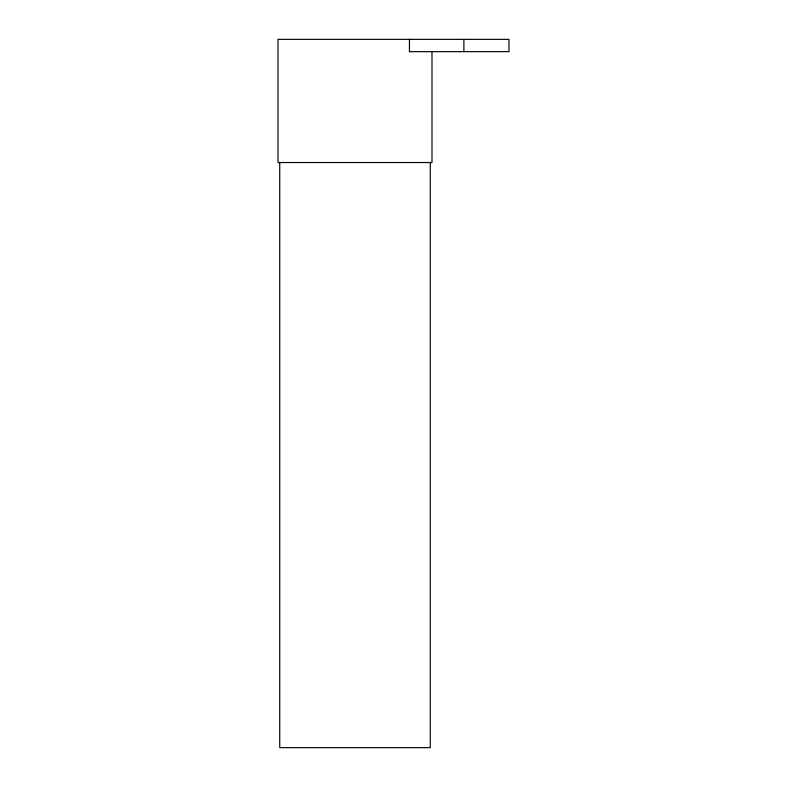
<?xml version="1.0" encoding="UTF-8"?>
<svg xmlns="http://www.w3.org/2000/svg" width="787" height="787" viewBox="0 0 787 787"><rect width="100%" height="100%" fill="white"/><g stroke="black" fill="none" stroke-linecap="round" stroke-linejoin="round"><path stroke-width="1.18" d="M463.887 39.35L463.887 51.667M431.994 51.548L431.994 162.535L278.018 162.535L278.018 39.35L508.982 39.35L508.982 51.667L409.447 51.667L409.447 39.35M430.273 162.535L430.273 747.65L279.739 747.65L279.739 162.535"/></g></svg>
